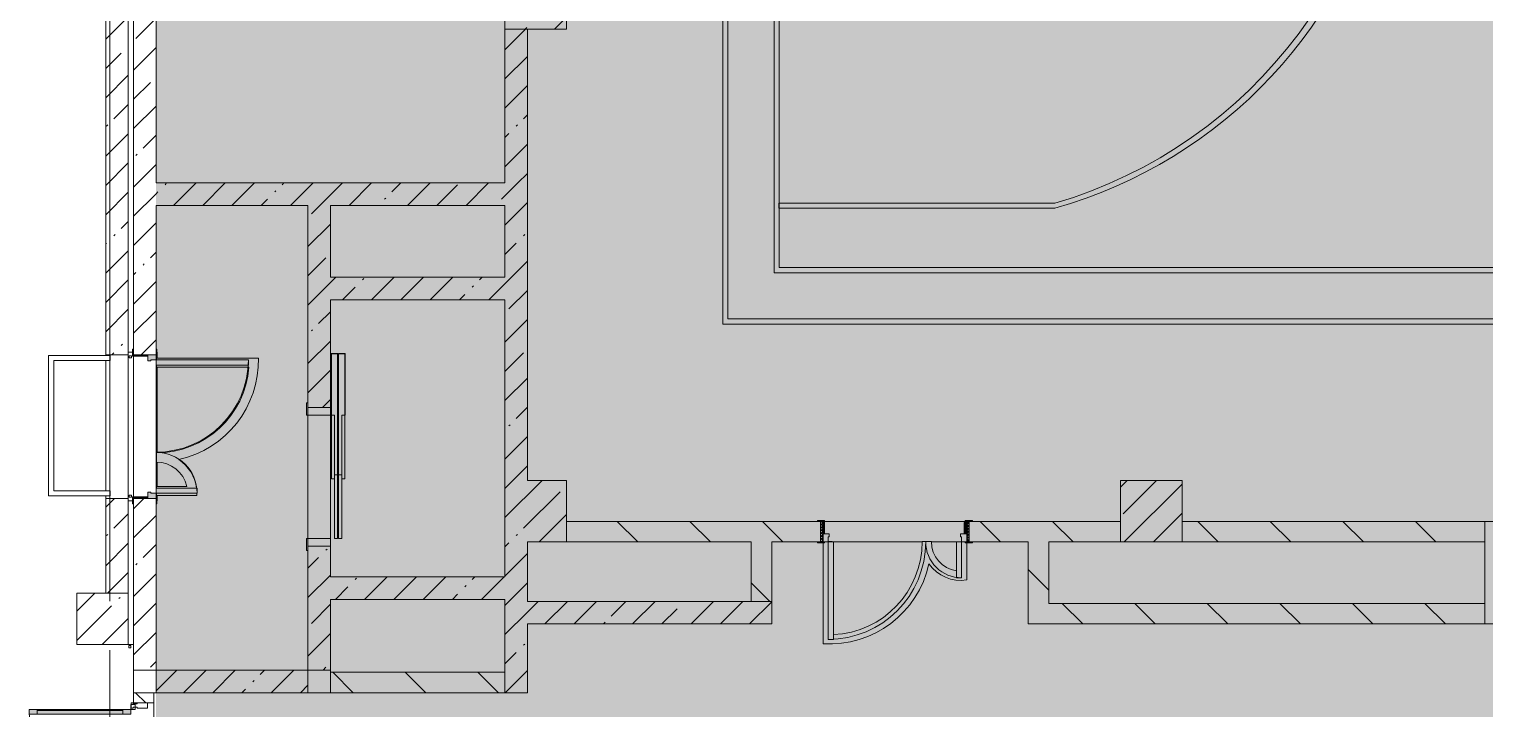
# Model space of a CAD drawing. Header units: millimetres. Extents: x 35157 to 232994, y -8553 to 29000.
# Drawn here: x 143508 to 157694, y 10072 to 16700 of the extents above; entities that cross this region are included whole.
import ezdxf

# ---------------------------------------------------------------- set-up
doc = ezdxf.new("R2010")
doc.units = ezdxf.units.MM
doc.linetypes.add('Осевая', pattern=[3175, 635, -476.25, 1587.5, -476.25])
doc.layers.add('A-DETL-GENF-2', color=7, linetype='Continuous', lineweight=9, true_color=0xc0c0c0, transparency=0.4)
for name, color, linetype, lineweight, true_color in [('A-DETL-GENF-3', 7, 'Continuous', 5, 0xe2e2e2), ('A-DETL-GENF-4', 7, 'Continuous', 5, 0xaaaaaa), ('A-DOOR-3', 7, 'Continuous', 5, 0xaaaaaa), ('A-DOOR-4', 7, 'Continuous', 5, 0xe2e2e2), ('A-DOOR-5', 7, 'Continuous', 5, 0xb7b7b7), ('A-DOOR-FRAM-2', 7, 'Continuous', 5, 0xe2e2e2), ('A-DOOR-FRAM-3', 7, 'Continuous', 5, 0xaaaaaa), ('A-DOOR-FRAM-4', 7, 'Continuous', 5, 0xb7b7b7), ('A-FLOR-1', 7, 'Continuous', 5, 0xaaaaaa), ('A-FLOR-2', 7, 'Continuous', 5, 0xb7b7b7), ('A-WALL-10', 7, 'Continuous', 9, 0x737373), ('I-WALL-24', 7, 'Continuous', 5, 0x737373), ('S-COLS-2', 7, 'Continuous', 5, 0x737373)]:
    doc.layers.add(name, color=color, linetype=linetype, lineweight=lineweight, true_color=true_color)
for name, color, linetype, lineweight in [('A-GLAZ-CWMG-2', 7, 'Continuous', 5), ('A-WALL-9', 7, 'Continuous', 5), ('I-WALL-23', 7, 'Continuous', 5), ('S-COLS-1', 7, 'Continuous', 5), ('Оси', 7, 'Continuous', 9), ('Оси-2', 7, 'Осевая', 9)]:
    doc.layers.add(name, color=color, linetype=linetype, lineweight=lineweight)
pattern_1 = [(135, (105984, 0), (-353.5534, -353.5534), [])]
pattern_2 = [(45, (105984, 0), (-285.123, 285.123), []), (45, (106269.13, 0), (-285.123, 285.123), [504.031, -100.806, 16.764, -84.042])]

# ---------------------------------------------------------------- blocks, each defined once
blk = doc.blocks.new('BSC_Колонна _Прямоугольная - 600х600-V107-2_4_2_птичка')
at = {"layer": 'S-COLS-1'}
h = blk.add_hatch(dxfattribs=at)
h.set_pattern_fill('FP_114', color=256, style=0, pattern_type=2)
h.set_pattern_definition([(45, (-42460, -17000), (-285.123, 285.123), []), (45, (-42174.88, -17000), (-285.123, 285.123), [504.031, -100.806, 16.764, -84.042])])
h.paths.add_polyline_path([(-300, -300), (300, -300), (300, 300), (-300, 300)])
at = {"layer": 'S-COLS-2'}
for p, q in [((300, 300), (-300, 300)), ((-300, 300), (-300, -300)), ((300, -300), (300, 300)), ((-300, -300), (300, -300))]:
    blk.add_line(p, q, dxfattribs=at)
blk = doc.blocks.new('110_Дверь_СКБ_2Ст - Д-6_л__ ДОО_Дв_1450x2100h_Дверь из раздевальной в коридор-V149-2_4_2_птичка')
at = {"layer": 'A-DOOR-3'}
h = blk.add_hatch(dxfattribs=at)
h.set_pattern_fill('FP_26', color=256, style=0, pattern_type=2)
h.set_pattern_definition([(135, (1576.41, 164.685), (-14.14214, -14.14214), []), (225, (1576.41, 164.685), (14.14214, -14.14214), [])])
h.paths.add_polyline_path([(737.5, 100), (712.5, 100), (712.5, -100), (737.5, -100), (737.5, 0.5)])
at = {"layer": 'A-DOOR-4'}
for points in [[(612.5, 1050), (612.5, 100), (662.5, 100), (662.5, 1050)], [(-637.5, 450), (-637.5, 100), (-587.5, 100), (-587.5, 450)]]:
    blk.add_hatch(color=256, dxfattribs=at).paths.add_polyline_path(points)
h = blk.add_hatch(color=256, dxfattribs=at)
h.paths.add_polyline_path([(-637.5, 100), (-687.5, 100), (-687.5, 20), (-627.5, 20), (-627.5, 50), (-637.5, 50)])
h.paths.add_polyline_path([(712.5, 100), (662.5, 100), (662.5, 50), (652.5, 50), (652.5, 20), (712.5, 20)])
at = {"layer": 'A-DOOR-FRAM-2'}
for points in [[(-742.5, 108), (-742.5, 100), (-672.5, 100), (-672.5, 108)], [(-672.5, 20), (-687.5, 20), (-687.5, -100), (-672.5, -100), (-672.5, 0.5)], [(767.5, 108), (697.5, 108), (697.5, 100), (767.5, 100)], [(712.5, 20), (697.5, 20), (697.5, -100), (712.5, -100), (712.5, 0.5)], [(-672.5, -100), (-742.5, -100), (-742.5, -108), (-672.5, -108)], [(767.5, -100), (697.5, -100), (697.5, -108), (767.5, -108)]]:
    blk.add_hatch(color=256, dxfattribs=at).paths.add_polyline_path(points)
at = {"layer": 'A-DOOR-FRAM-3'}
h = blk.add_hatch(dxfattribs=at)
h.set_pattern_fill('FP_27', color=256, style=0, pattern_type=2)
h.set_pattern_definition([(45, (-546.384, 164.685), (-14.1421, 14.1421), []), (135, (-546.384, 164.685), (-14.1421, -14.1421), [])])
h.paths.add_polyline_path([(-712.5, 100), (-712.5, -100), (-687.5, -100), (-687.5, 100)])
at = {"layer": 'A-DOOR-5'}
for p, q in [((662.5, 1050), (612.5, 1050)), ((612.5, 1050), (612.5, 100)), ((662.5, 100), (662.5, 1050)), ((-637.5, 450), (-637.5, 100)), ((-587.5, 450), (-637.5, 450)), ((-587.5, 100), (-587.5, 450)), ((-637.5, 100), (-587.5, 100)), ((612.5, 100), (662.5, 100))]:
    blk.add_line(p, q, dxfattribs=at)
for centre, radius, start, end in [((662.5, 100), 950, 90, 180), ((-637.5, 100), 350, 360, 90)]:
    blk.add_arc(centre, radius, start, end, dxfattribs=at)
at = {"layer": 'A-DOOR-FRAM-4'}
for p, q in [((-672.5, 108), (-742.5, 108)), ((-742.5, 108), (-742.5, 100)), ((-742.5, 100), (-672.5, 100)), ((-687.5, 100), (-712.5, 100)), ((-712.5, 100), (-712.5, -100)), ((-637.5, 100), (-687.5, 100)), ((-687.5, 100), (-687.5, 20)), ((-687.5, -100), (-687.5, 100)), ((-687.5, 20), (-627.5, 20)), ((-672.5, 20), (-687.5, 20)), ((-687.5, 20), (-687.5, -100)), ((-672.5, 100), (-672.5, 108)), ((-672.5, -100), (-672.5, 20)), ((-637.5, 50), (-637.5, 100)), ((-627.5, 50), (-637.5, 50)), ((-627.5, 20), (-627.5, 50)), ((662.5, 50), (652.5, 50)), ((652.5, 50), (652.5, 20)), ((652.5, 20), (712.5, 20)), ((662.5, 100), (662.5, 50)), ((712.5, 100), (662.5, 100)), ((767.5, 108), (697.5, 108)), ((697.5, 108), (697.5, 100)), ((697.5, 100), (767.5, 100)), ((712.5, 20), (697.5, 20)), ((697.5, 20), (697.5, -100)), ((712.5, 20), (712.5, 100)), ((737.5, 100), (712.5, 100)), ((712.5, 100), (712.5, -100)), ((712.5, -100), (712.5, 20)), ((737.5, -100), (737.5, 100)), ((767.5, 100), (767.5, 108)), ((-672.5, -100), (-742.5, -100)), ((-742.5, -100), (-742.5, -108)), ((-742.5, -108), (-672.5, -108)), ((-712.5, -100), (-687.5, -100)), ((-687.5, -100), (-672.5, -100)), ((-672.5, -108), (-672.5, -100)), ((697.5, -100), (712.5, -100)), ((767.5, -100), (697.5, -100)), ((697.5, -100), (697.5, -108)), ((697.5, -108), (767.5, -108)), ((712.5, -100), (737.5, -100)), ((767.5, -108), (767.5, -100))]:
    blk.add_line(p, q, dxfattribs=at)
blk = doc.blocks.new('110_Дверь_СКБ_2Ст - Д-2 1450x2100h_Лестничная клетка EIS60-31576737-2_4_2_птичка')
at = {"layer": 'A-DOOR-4'}
for points in [[(-587.5, 110), (-587.5, 1010), (-637.5, 1010), (-637.5, 110)], [(662.5, 510), (612.5, 510), (612.5, 110), (662.5, 110)], [(712.5, 30), (697.5, 30), (697.5, -110), (712.5, -110)]]:
    blk.add_hatch(color=256, dxfattribs=at).paths.add_polyline_path(points)
h = blk.add_hatch(color=256, dxfattribs=at)
h.paths.add_polyline_path([(712.5, 110), (662.5, 110), (662.5, 60), (652.5, 60), (652.5, 30), (712.5, 30), (712.5, 90.1)])
h.paths.add_polyline_path([(-627.5, 30), (-627.5, 60), (-637.5, 60), (-637.5, 110), (-687.5, 110), (-687.5, 30)])
at = {"layer": 'A-DOOR-FRAM-2'}
for points in [[(-672.5, 110), (-672.5, 118), (-742.5, 118), (-742.5, 110), (-697.3, 110)], [(-672.5, 30), (-687.5, 30), (-687.5, -110), (-672.5, -110)], [(767.5, 110), (767.5, 118), (697.5, 118), (697.5, 110)], [(-672.5, -110), (-742.5, -110), (-742.5, -118), (-672.5, -118)], [(767.5, -118), (767.5, -110), (697.5, -110), (697.5, -118)]]:
    blk.add_hatch(color=256, dxfattribs=at).paths.add_polyline_path(points)
at = {"layer": 'A-DOOR-5'}
for p, q in [((-637.5, 1010), (-637.5, 110)), ((-587.5, 1010), (-637.5, 1010)), ((-587.5, 110), (-587.5, 1010)), ((662.5, 510), (612.5, 510)), ((612.5, 510), (612.5, 110)), ((662.5, 110), (662.5, 510)), ((-637.5, 110), (-587.5, 110)), ((612.5, 110), (662.5, 110))]:
    blk.add_line(p, q, dxfattribs=at)
for centre, radius, start, end in [((-637.5, 110), 900, 0, 90), ((662.5, 110), 400, 90, 180)]:
    blk.add_arc(centre, radius, start, end, dxfattribs=at)
at = {"layer": 'A-DOOR-FRAM-3'}
for p, q in [((-687.5, 110), (-687.5, 30)), ((-687.5, 30), (-627.5, 30)), ((-672.5, 30), (-687.5, 30)), ((-687.5, 30), (-687.5, -110)), ((-672.5, -110), (-672.5, 30)), ((-637.5, 60), (-637.5, 110)), ((-627.5, 60), (-637.5, 60)), ((-627.5, 30), (-627.5, 60)), ((662.5, 60), (652.5, 60)), ((652.5, 60), (652.5, 30)), ((652.5, 30), (712.5, 30)), ((662.5, 110), (662.5, 60)), ((712.5, 30), (697.5, 30)), ((697.5, 30), (697.5, -110)), ((712.5, 30), (712.5, 110)), ((712.5, -110), (712.5, 30)), ((-672.5, -110), (-742.5, -110)), ((-742.5, -110), (-742.5, -118)), ((-742.5, -118), (-672.5, -118)), ((-687.5, -110), (-672.5, -110)), ((-672.5, -118), (-672.5, -110)), ((697.5, -110), (712.5, -110)), ((767.5, -110), (697.5, -110)), ((697.5, -110), (697.5, -118)), ((697.5, -118), (767.5, -118)), ((767.5, -118), (767.5, -110))]:
    blk.add_line(p, q, dxfattribs=at)
at = {"layer": 'A-DOOR-FRAM-4'}
for p, q in [((-672.5, 118), (-742.5, 118)), ((-742.5, 118), (-742.5, 110)), ((-742.5, 110), (-672.5, 110)), ((-637.5, 110), (-687.5, 110)), ((-672.5, 110), (-672.5, 118)), ((712.5, 110), (662.5, 110)), ((767.5, 118), (697.5, 118)), ((697.5, 118), (697.5, 110)), ((697.5, 110), (767.5, 110)), ((767.5, 110), (767.5, 118))]:
    blk.add_line(p, q, dxfattribs=at)
blk = doc.blocks.new('BSC_Колонна _Прямоугольная - 500х500-V196-2_4_2_птичка')
at = {"layer": 'S-COLS-1'}
h = blk.add_hatch(dxfattribs=at)
h.set_pattern_fill('FP_181', color=256, style=0, pattern_type=2)
h.set_pattern_definition([(45, (-38240, -10950), (-285.123, 285.123), []), (45, (-37954.88, -10950), (-285.123, 285.123), [504.031, -100.806, 16.764, -84.042])])
h.paths.add_polyline_path([(-250, -250), (250, -250), (250, 250), (-250, 250)])
for p, q in [((250, 250), (-250, 250)), ((-250, 250), (-250, -250)), ((250, -250), (250, 250)), ((-250, -250), (250, -250))]:
    blk.add_line(p, q, dxfattribs=at)
blk = doc.blocks.new('DOR_Дверь лифта - 1350х2050h-V201-2_4_2_птичка')
at = {"layer": 'A-DOOR-5'}
for p, q in [((-600, 125), (-720, 125)), ((-720, 125), (-720, 110)), ((-720, 110), (-600, 110)), ((-675, 110), (-675, -110)), ((-600, 110), (-675, 110)), ((-600, 110), (-600, 125)), ((600, 110), (-600, 110)), ((-600, 110), (-600, -110)), ((720, 125), (600, 125)), ((600, 125), (600, 110)), ((600, -110), (600, 110)), ((675, 110), (600, 110)), ((600, 110), (720, 110)), ((675, -110), (675, 110)), ((720, 110), (720, 125)), ((-675, -110), (-600, -110)), ((-600, -110), (600, -110)), ((-20, -120), (-20, -150)), ((600, -120), (-20, -120)), ((600, -110), (675, -110)), ((600, -150), (600, -120)), ((-600, -150), (-600, -180)), ((20, -150), (-600, -150)), ((-600, -180), (20, -180)), ((-600, -190), (-600, -220)), ((20, -190), (-600, -190)), ((-600, -220), (20, -220)), ((-20, -150), (600, -150)), ((-20, -220), (-20, -250)), ((600, -220), (-20, -220)), ((-20, -250), (600, -250)), ((20, -180), (20, -150)), ((20, -220), (20, -190)), ((600, -250), (600, -220))]:
    blk.add_line(p, q, dxfattribs=at)
at = {"layer": 'A-DOOR-FRAM-4'}
for p, q in [((600, -117), (600, -120)), ((1203, -117), (600, -117)), ((600, -120), (1200, -120)), ((1200, -120), (1200, -180)), ((1203, -183), (1203, -117)), ((1200, -180), (20, -180)), ((20, -180), (20, -183)), ((20, -183), (1203, -183)), ((1203, -187), (20, -187)), ((20, -187), (20, -190)), ((20, -190), (1200, -190)), ((600, -250), (600, -253)), ((1200, -250), (600, -250)), ((600, -253), (1203, -253)), ((1200, -190), (1200, -250)), ((1203, -253), (1203, -187))]:
    blk.add_line(p, q, dxfattribs=at)
blk = doc.blocks.new('Дверь_Витражная_остекление_ - ДВН_ДАО_Главный вход_1800 в свету 5-32258809-2_4_2_птичка')
at = {"layer": 'A-DETL-GENF-3'}
for points in [[(-947.5, -723.4), (-947.5, -20), (-992.5, -20), (-992.5, -1012.5), (-947.5, -1012.5)], [(1042.5, -1012.5), (1042.5, -20), (997.5, -20), (997.5, -1012.5)]]:
    blk.add_hatch(color=256, dxfattribs=at).paths.add_polyline_path(points)
at = {"layer": 'A-DETL-GENF-4'}
for p, q in [((-947.5, -20), (-992.5, -20)), ((-992.5, -1012.5), (-992.5, -20)), ((-947.5, -20), (-992.5, -20)), ((-992.5, -20), (-992.5, -1012.5)), ((-992.5, -100), (-947.5, -100)), ((-982.5, -932.5), (-982.5, -100)), ((-947.5, -1012.5), (-947.5, -20)), ((-947.5, -1012.5), (-947.5, -20)), ((988.5, -932.5), (988.5, -100)), ((997.5, -1012.5), (997.5, -20)), ((997.5, -20), (997.5, -1012.5)), ((1042.5, -100), (997.5, -100)), ((1032.5, -932.5), (1032.5, -100)), ((1042.5, -1012.5), (1042.5, -20)), ((1042.5, -1012.5), (1042.5, -20)), ((-992.5, -932.5), (-947.5, -932.5)), ((1042.5, -932.5), (997.5, -932.5)), ((-992.5, -1012.5), (-947.5, -1012.5)), ((-992.5, -1012.5), (-947.5, -1012.5)), ((1042.5, -1012.5), (997.5, -1012.5)), ((997.5, -1012.5), (1042.5, -1012.5))]:
    blk.add_line(p, q, dxfattribs=at)
at = {"layer": 'A-DOOR-3'}
for p, q in [((-1042.5, 20), (-992.5, 20)), ((-1042.5, -20), (-1042.5, 20)), ((-992.5, 20), (-992.5, -20)), ((992.5, 20), (1042.5, 20)), ((992.5, -20), (992.5, 20)), ((1042.5, 20), (1042.5, -20)), ((-992.5, -20), (-1042.5, -20)), ((-992.5, -1012.5), (-992.5, -20)), ((992.5, -1012.5), (992.5, -20)), ((1042.5, -20), (992.5, -20))]:
    blk.add_line(p, q, dxfattribs=at)
for centre, start, end in [((992.5, -20), 209.21115, 212.8228), ((992.5, -20), 217.57984, 270), ((-992.5, -20), 270, 286.54233)]:
    blk.add_arc(centre, 992.5, start, end, dxfattribs=at)
blk = doc.blocks.new('Прямоугольный импост - Импост структурный с накладкой - 160мм Темный-31239248-2_4_2_птичка')
at = {"layer": 'A-GLAZ-CWMG-2'}
for p, q in [((0, 17), (-50, 17)), ((-50, 17), (-50, 0)), ((-50, 0), (-40, 0)), ((-40, 0), (-40, -40)), ((-10, -40), (-10, 0)), ((-10, 0), (0, 0)), ((0, 0), (0, 17)), ((-40, -40), (-50, -40)), ((-50, -40), (-50, -140)), ((-50, -140), (0, -140)), ((0, -40), (-10, -40)), ((0, -140), (0, -40))]:
    blk.add_line(p, q, dxfattribs=at)

msp = doc.modelspace()

# ---------------------------------------------------------------- hatches: boundary and pattern name
at = {"layer": 'A-DETL-GENF-2'}
msp.add_hatch(color=256, dxfattribs=at).paths.add_polyline_path([(181824.9, -280), (181844, -280), (181844, 3300), (190844, 3300), (190844, 27350), (147894, 27350), (147894, 23778), (144744, 23778), (144744, -280), (180897.4, -280)])
at = {"layer": 'I-WALL-23'}
h = msp.add_hatch(dxfattribs=at)
h.set_pattern_fill('FP_97', color=256, style=0, pattern_type=2)
h.set_pattern_definition(pattern_2)
h.paths.add_polyline_path([(144724.1, 10450), (144744, 10450), (144744, 12125), (144524, 12125), (144524, 10450)])
h.paths.add_polyline_path([(144524, 13525), (144744, 13525), (144744, 21575), (144524, 21575), (144524, 13534.8)])
h.paths.add_polyline_path([(144744, 22975), (144744, 23420.3), (144524, 23420.3), (144524, 22975), (144724.1, 22975)])
h = msp.add_hatch(dxfattribs=at)
h.set_pattern_fill('FP_97', color=256, style=0, pattern_type=2)
h.set_pattern_definition(pattern_2)
h.paths.add_polyline_path([(144254, 11200), (144474, 11200), (144474, 12125), (144254, 12125), (144254, 11221)])
h.paths.add_polyline_path([(144474, 13525), (144474, 21575), (144254, 21575), (144254, 13525)])
h.paths.add_polyline_path([(144474, 22975), (144474, 23400), (144254, 23400), (144254, 22975)])
h = msp.add_hatch(dxfattribs=at)
h.set_pattern_fill('FP_97', color=256, style=0, pattern_type=2)
h.set_pattern_definition(pattern_2)
h.paths.add_polyline_path([(148364, 15200), (148364, 16700), (148144, 16700), (148144, 15200)])
h = msp.add_hatch(dxfattribs=at)
h.set_pattern_fill('FP_97', color=256, style=0, pattern_type=2)
h.set_pattern_definition(pattern_2)
h.paths.add_polyline_path([(148364, 14980), (148364, 15200), (144744, 15200), (144744, 14980), (148144, 14980)])
h = msp.add_hatch(dxfattribs=at)
h.set_pattern_fill('FP_97', color=256, style=0, pattern_type=2)
h.set_pattern_definition(pattern_2)
h.paths.add_polyline_path([(146444, 14280), (146444, 14980), (146224, 14980), (146224, 14280)])
h = msp.add_hatch(dxfattribs=at)
h.set_pattern_fill('FP_97', color=256, style=0, pattern_type=2)
h.set_pattern_definition(pattern_2)
h.paths.add_polyline_path([(148364, 10230), (148364, 11700), (148144, 11700), (148144, 10230)])
h.paths.add_polyline_path([(148364, 12300), (148364, 14980), (148144, 14980), (148144, 12300)])
h = msp.add_hatch(dxfattribs=at)
h.set_pattern_fill('FP_97', color=256, style=0, pattern_type=2)
h.set_pattern_definition(pattern_2)
h.paths.add_polyline_path([(146444, 10450), (146444, 11660), (146224, 11660), (146224, 10450)])
h.paths.add_polyline_path([(146444, 13010), (146444, 14280), (146224, 14280), (146224, 13010)])
h = msp.add_hatch(dxfattribs=at)
h.set_pattern_fill('FP_97', color=256, style=0, pattern_type=2)
h.set_pattern_definition(pattern_2)
h.paths.add_polyline_path([(148144, 14060), (148144, 14280), (146444, 14280), (146444, 14060), (147506.7, 14060)])
h = msp.add_hatch(dxfattribs=at)
h.set_pattern_fill('FP_100', color=256, style=0, pattern_type=2)
h.set_pattern_definition(pattern_1)
h.paths.add_polyline_path([(156781.9, 11700), (157694, 11700), (157694, 11900), (154744, 11900), (154744, 11700), (155854.4, 11700)])
h.paths.add_polyline_path([(148744, 11700), (151219.7, 11700), (151216.8, 11900), (148744, 11900)])
h.paths.add_polyline_path([(152669.7, 11700), (154144, 11700), (154144, 11900), (152669.7, 11900), (152669.7, 11799.5)])
h = msp.add_hatch(dxfattribs=at)
h.set_pattern_fill('FP_100', color=256, style=0, pattern_type=2)
h.set_pattern_definition(pattern_1)
h.paths.add_polyline_path([(150744.7, 11120), (150744.7, 11700), (150544.7, 11700), (150544.7, 11120)])
h = msp.add_hatch(dxfattribs=at)
h.set_pattern_fill('FP_100', color=256, style=0, pattern_type=2)
h.set_pattern_definition(pattern_1)
h.paths.add_polyline_path([(153444.7, 11100), (153444.7, 11700), (153244.7, 11700), (153244.7, 11100)])
h = msp.add_hatch(dxfattribs=at)
h.set_pattern_fill('FP_97', color=256, style=0, pattern_type=2)
h.set_pattern_definition(pattern_2)
h.paths.add_polyline_path([(148144, 11140), (148144, 11360), (146444, 11360), (146444, 11140), (147506.7, 11140)])
h = msp.add_hatch(dxfattribs=at)
h.set_pattern_fill('FP_97', color=256, style=0, pattern_type=2)
h.set_pattern_definition(pattern_2)
h.paths.add_polyline_path([(148364, 10900), (150744.7, 10900), (150744.7, 11120), (148364, 11120)])
h = msp.add_hatch(dxfattribs=at)
h.set_pattern_fill('FP_100', color=256, style=0, pattern_type=2)
h.set_pattern_definition(pattern_1)
h.paths.add_polyline_path([(167144, 10900), (167144, 11100), (165324, 11100), (165324, 10900), (166057.1, 10900)])
h.paths.add_polyline_path([(160492, 10900), (161484, 10900), (161484, 11100), (157894, 11100), (157894, 10900), (158636.9, 10900)])
h.paths.add_polyline_path([(162384, 10900), (162594, 10900), (162594, 11100), (162384, 11100), (162384, 10980)])
h.paths.add_polyline_path([(164214, 10900), (164424, 10900), (164424, 11100), (164214, 11100), (164214, 10980)])
h.paths.add_polyline_path([(163514, 10900), (163514, 11100), (163294, 11100), (163294, 10900)])
h.paths.add_polyline_path([(153244.7, 10900), (157694, 10900), (157694, 11100), (153244.7, 11100)])
h = msp.add_hatch(dxfattribs=at)
h.set_pattern_fill('FP_97', color=256, style=0, pattern_type=2)
h.set_pattern_definition(pattern_2)
h.paths.add_polyline_path([(145651.7, 10230), (146224, 10230), (146224, 10450), (144744, 10450), (144744, 10230)])
h = msp.add_hatch(dxfattribs=at)
h.set_pattern_fill('FP_100', color=256, style=0, pattern_type=2)
h.set_pattern_definition(pattern_1)
h.paths.add_polyline_path([(148144, 10230), (148144, 10430), (146444, 10430), (146444, 10230), (147506.7, 10230)])
h = msp.add_hatch(dxfattribs=at)
h.set_pattern_fill('FP_100', color=256, style=0, pattern_type=2)
h.set_pattern_definition(pattern_1)
h.paths.add_polyline_path([(144524, 7900), (144724, 7900), (144724, 8000), (144524, 8000)])
h.paths.add_polyline_path([(144524, 10130), (144724, 10130), (144724, 10230), (144524, 10230)])
at = {"layer": 'S-COLS-1'}
h = msp.add_hatch(dxfattribs=at)
h.set_pattern_fill('FP_97', color=256, style=0, pattern_type=2)
h.set_pattern_definition(pattern_2)
h.paths.add_polyline_path([(148364, 11700), (148744, 11700), (148744, 12300), (148144, 12300), (148144, 11700)])
h = msp.add_hatch(dxfattribs=at)
h.set_pattern_fill('FP_97', color=256, style=0, pattern_type=2)
h.set_pattern_definition(pattern_2)
h.paths.add_polyline_path([(154744, 11700), (154744, 12300), (154144, 12300), (154144, 11700)])

# ---------------------------------------------------------------- linework, layer by layer
at = {"layer": 'A-FLOR-1'}
for p, q in [((144297.2, 13518), (143697.2, 13518)), ((143697.2, 13518), (143697.2, 12148.2)), ((144297.2, 13468), (144297.2, 13518)), ((144516, 13550), (144474, 13550)), ((143747.2, 12198.2), (143747.2, 13468)), ((143747.2, 13468), (144297.2, 13468)), ((143697.2, 12148.2), (144297.2, 12148.2)), ((144297.2, 12198.2), (143747.2, 12198.2)), ((144297.2, 12148.2), (144297.2, 12198.2)), ((144474, 12100), (144516, 12100)), ((144524, 10700), (144474, 10700)), ((144524, 10230), (144524, 10450)), ((144744, 10230), (144724.1, 10230)), ((144524, 10120), (144524, 10130)), ((144524, 10130), (144524, 10120))]:
    msp.add_line(p, q, dxfattribs=at)
at = {"layer": 'A-FLOR-2'}
for p, q in [((150267.6, 24981.3), (150267.6, 13824.4)), ((150317.6, 13874.4), (150317.6, 24931.3)), ((150767.6, 24481.3), (150767.6, 14324.4)), ((150817.6, 14374.4), (150817.6, 24431.3)), ((153503.7, 15002.8), (150814, 15002.8)), ((150814, 15002.8), (150814, 14952.8)), ((150814, 14952.8), (153503.7, 14952.8)), ((160420.8, 14374.4), (150817.6, 14374.4)), ((150767.6, 14324.4), (170124, 14324.4)), ((150267.6, 13824.4), (170624, 13824.4)), ((170574, 13874.4), (150317.6, 13874.4)), ((145742.2, 13493.1), (144747.4, 13493.1)), ((144747.4, 13493.1), (144747.4, 13475)), ((144754, 13492.5), (144754, 13550)), ((144747.4, 13425), (144747.4, 13403.1)), ((144747.4, 13403.1), (145649.7, 13403.1)), ((144754, 12568.5), (144754, 13403.1)), ((144747.4, 12568.1), (144747.4, 12478.1)), ((144754, 12242), (144754, 12477.5)), ((145044.5, 12242), (144747.4, 12242)), ((144747.4, 12242), (144747.4, 12225)), ((144747.4, 12175), (144747.4, 12152)), ((144747.4, 12152), (145141.8, 12152)), ((144754, 12100), (144754, 12152)), ((152619.7, 11780), (152619.7, 11889.6)), ((152619.7, 11889.6), (152629.7, 11889.6)), ((151244.7, 11692), (151244.7, 10706.8)), ((151334.7, 11703), (151294.7, 11703)), ((152299.7, 11703), (152209.7, 11703)), ((152644.7, 11329.8), (152644.7, 11692)), ((146444, 10230), (146224, 10230))]:
    msp.add_line(p, q, dxfattribs=at)
for centre, radius, start, end in [((152219.5, 19382.8), 4564.4, 286.34112, 73.65888), ((152249, 19382.8), 4604.2, 285.81331, 348.1026), ((144747.4, 13473.1), 995, 282.67054, 1.1511), ((144747.4, 13473.1), 905, 270, 355.56313), ((144747.4, 12173.1), 395, 7.55422, 56.45952), ((144747.4, 12173.1), 305, 13.0427, 90), ((144747.4, 12173.1), 395, 356.92799, 0.27403), ((151304.7, 11700), 905, 272.53584, 0.18993), ((152584.7, 11700), 285, 179.39688, 261.89794), ((151304.7, 11700), 995, 266.54288, 347.60213), ((152584.7, 11700), 375, 214.72707, 279.2069)]:
    msp.add_arc(centre, radius, start, end, dxfattribs=at)
at = {"layer": 'A-WALL-10'}
for p, q in [((150544.7, 11120), (150744.7, 11120)), ((157694, 11100), (157694, 10900)), ((148144, 10230), (148144, 10430))]:
    msp.add_line(p, q, dxfattribs=at)
at = {"layer": 'A-WALL-9'}
for p, q in [((144504, 13515), (144484, 13515)), ((144484, 13515), (144484, 13495)), ((144484, 13495), (144504, 13495)), ((144504, 13495), (144504, 13515)), ((144484, 12155), (144484, 12135)), ((144504, 12155), (144484, 12155)), ((144484, 12135), (144504, 12135)), ((144504, 12135), (144504, 12155)), ((144478.5, 10689), (144478.5, 10669)), ((144498.5, 10689), (144478.5, 10689)), ((144478.5, 10669), (144498.5, 10669)), ((144498.5, 10669), (144498.5, 10689))]:
    msp.add_line(p, q, dxfattribs=at)
at = {"layer": 'I-WALL-23'}
for p, q in [((144254, 21584.5), (144254, 13518)), ((144474, 11200), (144474, 21584.5)), ((144524, 21520), (144524, 13580)), ((144254, 13525), (144474, 13525)), ((144524, 12140), (144524, 13510)), ((144254, 12198.2), (144254, 13468)), ((144254, 12148.2), (144254, 11200)), ((144474, 12125), (144254, 12125)), ((144524, 12070), (144524, 10450)), ((144524, 10450), (144744, 10450)), ((144724, 10230), (144524, 10230)), ((144524, 10230), (144524, 10130)), ((144724, 10230), (144724, 7900)), ((144524, 10130), (144724, 10130))]:
    msp.add_line(p, q, dxfattribs=at)
at = {"layer": 'I-WALL-24'}
for p, q in [((144744, 15200), (144744, 21520)), ((148144, 16700), (148144, 15200)), ((148364, 12300), (148364, 16700)), ((148144, 15200), (144744, 15200)), ((144744, 13580), (144744, 14980)), ((144744, 14980), (146224, 14980)), ((146224, 14980), (146224, 13010)), ((146444, 14980), (148144, 14980)), ((146444, 14280), (146444, 14980)), ((148144, 14980), (148144, 14280)), ((148144, 14280), (146444, 14280)), ((146444, 13010), (146444, 14060)), ((146444, 14060), (148144, 14060)), ((148144, 14060), (148144, 12300)), ((144744, 13425), (144744, 12225)), ((146224, 13010), (146444, 13010)), ((144744, 12070), (144744, 10230)), ((151189.7, 11900), (148744, 11900)), ((148744, 11900), (148744, 11700)), ((151259.7, 11900), (152629.7, 11900)), ((154144, 11900), (152699.7, 11900)), ((154144, 11700), (154144, 11900)), ((160144, 11900), (154744, 11900)), ((154744, 11900), (154744, 11700)), ((157694, 11900), (157694, 11100)), ((146224, 11660), (146224, 10230)), ((146444, 11660), (146224, 11660)), ((146444, 11360), (146444, 11660)), ((148144, 11700), (148144, 11360)), ((148364, 11120), (148364, 11700)), ((148744, 11700), (150544.7, 11700)), ((150544.7, 11700), (150544.7, 11120)), ((150744.7, 11700), (151189.7, 11700)), ((150744.7, 10900), (150744.7, 11700)), ((152209.5, 11700), (151344.7, 11700)), ((152544.7, 11700), (152300, 11700)), ((152699.7, 11700), (153244.7, 11700)), ((153244.7, 11700), (153244.7, 10900)), ((153444.7, 11700), (154144, 11700)), ((153444.7, 11100), (153444.7, 11700)), ((154744, 11700), (157694, 11700)), ((148144, 11360), (146444, 11360)), ((146444, 10230), (146444, 11140)), ((146444, 11140), (148144, 11140)), ((148144, 11140), (148144, 10430)), ((150544.7, 11120), (148364, 11120)), ((157694, 11100), (153444.7, 11100)), ((148364, 10900), (150744.7, 10900)), ((148364, 10230), (148364, 10900)), ((153244.7, 10900), (161684, 10900)), ((146444, 10450), (144744, 10450)), ((148144, 10430), (146444, 10430)), ((144744, 10230), (146224, 10230)), ((146224, 10230), (148364, 10230))]:
    msp.add_line(p, q, dxfattribs=at)
at = {"layer": 'S-COLS-2'}
for p, q in [((148144, 12300), (148144, 11700)), ((148744, 12300), (148364, 12300)), ((148744, 11700), (148744, 12300)), ((154744, 12300), (154144, 12300)), ((154144, 12300), (154144, 11900)), ((154744, 11900), (154744, 12300)), ((154144, 11900), (154144, 11700)), ((154744, 11700), (154744, 11900)), ((148364, 11700), (148744, 11700)), ((154144, 11700), (154744, 11700))]:
    msp.add_line(p, q, dxfattribs=at)
at = {"layer": 'Оси'}
msp.add_line((144294, 11277.7), (144294, 23777.7), dxfattribs=at)
at = {"layer": 'Оси-2'}
msp.add_line((144294, 7947.2), (144294, 11277.7), dxfattribs=at)

# ---------------------------------------------------------------- block references
at = {"layer": 'A-DOOR-3', "rotation": 269.9999999999999}
msp.add_blockref('Дверь_Витражная_остекление_ - ДВН_ДАО_Главный вход_1800 в свету 5-32258809-2_4_2_птичка', (144520, 9072.5), dxfattribs=at)
at = {"layer": 'A-DOOR-5'}
for name, p, rotation in [('110_Дверь_СКБ_2Ст - Д-2 1450x2100h_Лестничная клетка EIS60-31576737-2_4_2_птичка', (144634, 12837.5), 269.9999999999999), ('DOR_Дверь лифта - 1350х2050h-V201-2_4_2_птичка', (146334, 12335), 90), ('110_Дверь_СКБ_2Ст - Д-6_л__ ДОО_Дв_1450x2100h_Дверь из раздевальной в коридор-V149-2_4_2_птичка', (151957.2, 11800), 180)]:
    msp.add_blockref(name, p, dxfattribs=dict(at, rotation=rotation))
at = {"layer": 'A-GLAZ-CWMG-2', "rotation": 89.99999999999993}
msp.add_blockref('Прямоугольный импост - Импост структурный с накладкой - 160мм Темный-31239248-2_4_2_птичка', (144520, 10130), dxfattribs=at)
at = {"layer": 'S-COLS-1'}
msp.add_blockref('BSC_Колонна _Прямоугольная - 500х500-V196-2_4_2_птичка', (144224, 10950), dxfattribs=at)
at = {"layer": 'S-COLS-2'}
msp.add_blockref('BSC_Колонна _Прямоугольная - 600х600-V107-2_4_2_птичка', (148444, 17000), dxfattribs=at)

doc.saveas('drawing.dxf')
